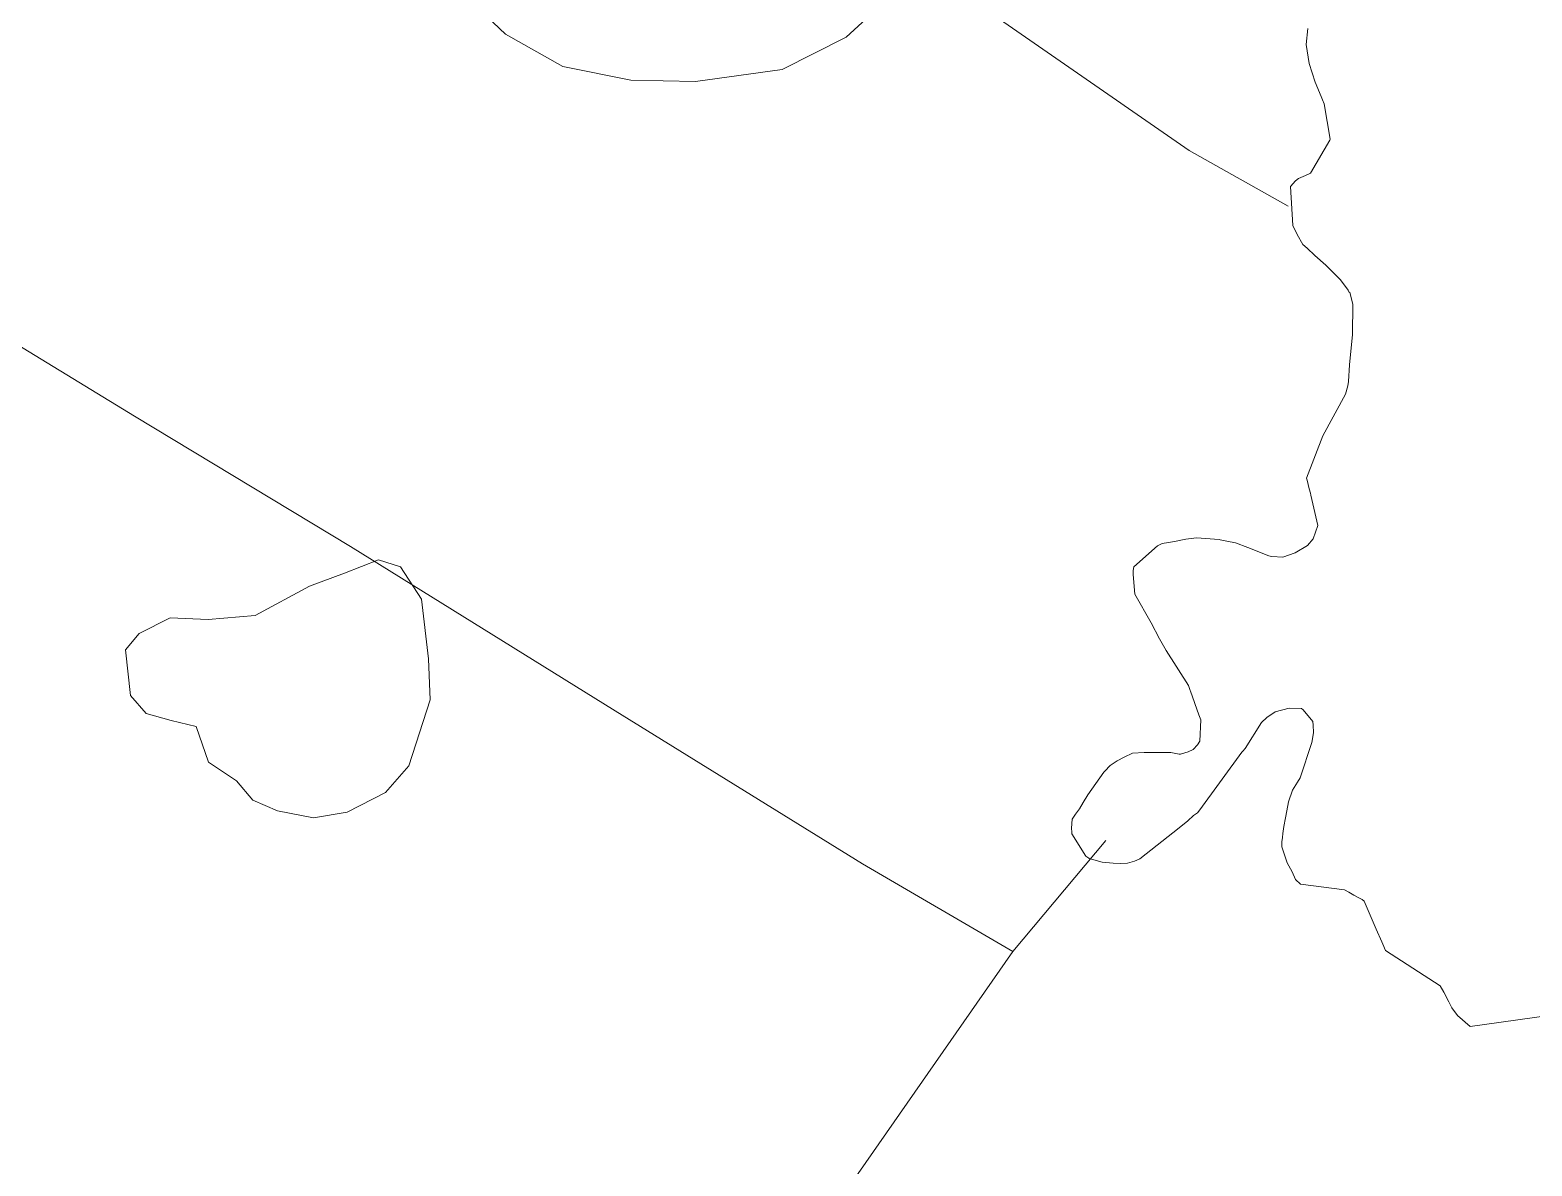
# Model space of a CAD drawing. Header units: metres. Extents: x 4652992 to 4879070, y 2074171 to 2309877.
# Drawn here: x 4653770.2 to 4653856.6, y 2308284.6 to 2308349.9 of the extents above; entities that cross this region are included whole.
import ezdxf

# ---------------------------------------------------------------- set-up
doc = ezdxf.new("R2010")
doc.units = ezdxf.units.M
doc.header["$MEASUREMENT"] = 0
doc.layers.add('Level 37', color=3, linetype='Continuous', lineweight=0)
doc.layers.add('Level 40', color=1, linetype='Continuous', lineweight=0)

msp = doc.modelspace()

# ---------------------------------------------------------------- linework, layer by layer
at = {"layer": 'Level 37'}
for points in [[(4653842.575489, 2308339.802291, 1281.043634), (4653836.889332, 2308343.015573, 1279.895567), (4653821.532915, 2308353.646427, 1276.451366), (4653796.193983, 2308365.115517, 1273.007165), (4653776.438869, 2308362.444328, 1272.433131), (4653762.777478, 2308360.459695, 1273.581198), (4653741.438365, 2308356.493462, 1272.433131)], [(4653761.561248, 2308336.671665, 1275.794567), (4653776.212468, 2308327.730855, 1280.469601), (4653788.631257, 2308320.234905, 1284.487835), (4653803.85514, 2308310.777434, 1287.932036), (4653818.084873, 2308301.986466, 1290.802204), (4653826.729223, 2308296.946553, 1294.246405)], [(4653704.372529, 2308152.061954, 1300.1633), (4653708.347804, 2308155.992972, 1300.0859), (4653721.645778, 2308171.761808, 1298.5459), (4653726.48012, 2308176.495238, 1297.964), (4653734.101709, 2308185.686252, 1296.718182), (4653737.787567, 2308190.521828, 1296.718182), (4653739.239975, 2308191.872311, 1296.593926), (4653751.207114, 2308202.99963, 1295.570115), (4653762.403574, 2308214.232971, 1294.422048), (4653768.290273, 2308220.283885, 1294.872003), (4653769.913572, 2308221.952466, 1294.996081), (4653777.364008, 2308229.010565, 1293.273981), (4653783.603862, 2308234.762744, 1291.55188), (4653798.759595, 2308255.950645, 1291.55188), (4653805.047548, 2308265.428995, 1293.273981), (4653816.646613, 2308282.468712, 1293.273981), (4653826.729223, 2308296.946553, 1294.246405), (4653832.079866, 2308303.31669, 1293.848015)]]:
    msp.add_polyline3d(points, dxfattribs=at)
at = {"layer": 'Level 40', "color": 3}
for points in [[(4653819.703297, 2308351.885254, 1286.600385), (4653817.152915, 2308349.538852, 1286.600385), (4653813.463419, 2308347.676022, 1286.600385), (4653808.489668, 2308346.975495, 1286.600385), (4653804.752046, 2308347.058392, 1286.600385), (4653800.851929, 2308347.853951, 1286.600385), (4653797.544936, 2308349.703821, 1286.600385), (4653795.080802, 2308352.056523, 1286.600385)], [(4653857.576914, 2308293.259332, 1317.7227), (4653853.035826, 2308292.629075, 1315.7227), (4653852.313985, 2308293.254097, 1315.7227), (4653851.99998, 2308293.70833, 1315.7227), (4653851.82607, 2308294.045849, 1315.7227), (4653851.524547, 2308294.598308, 1315.7227), (4653851.315118, 2308294.959045, 1315.7227), (4653848.177381, 2308296.993888, 1311.3227), (4653848.022172, 2308297.370979, 1311.3227), (4653847.967169, 2308297.503346, 1311.3227), (4653847.645417, 2308298.234187, 1311.3227), (4653846.937956, 2308299.840623, 1308.7227), (4653846.832295, 2308299.922313, 1308.7227), (4653846.688409, 2308300.011221, 1308.7227), (4653846.35548, 2308300.188769, 1308.7227), (4653846.059792, 2308300.354163, 1308.5227), (4653845.823805, 2308300.486164, 1308.7227), (4653843.281222, 2308300.805104, 1306.3227), (4653843.0004, 2308301.087056, 1306.3227), (4653842.802953, 2308301.515853, 1306.3227), (4653842.515355, 2308302.037578, 1306.3227), (4653842.206552, 2308302.953356, 1306.3227), (4653842.201829, 2308303.240957, 1306.3227), (4653842.251637, 2308303.495494, 1306.3227), (4653842.276755, 2308303.730937, 1306.3227), (4653842.317595, 2308304.138775, 1306.3227), (4653842.414145, 2308304.637535, 1306.3227), (4653842.549364, 2308305.328732, 1306.3227), (4653842.59356, 2308305.554591, 1306.3227), (4653842.82682, 2308306.21156, 1306.3227), (4653843.119217, 2308306.68225, 1306.3227), (4653843.258558, 2308306.936791, 1306.3227), (4653843.933046, 2308308.970643, 1304.9227), (4653843.973432, 2308309.177036, 1304.9227), (4653844.027434, 2308309.542295, 1304.9227), (4653844.021299, 2308309.950336, 1304.9227), (4653843.986049, 2308310.178354, 1304.9227), (4653843.439063, 2308310.838845, 1302.9227), (4653843.34258, 2308310.919149, 1302.9227), (4653842.6424, 2308310.943182, 1302.9227), (4653841.834518, 2308310.72527, 1302.9227), (4653841.350265, 2308310.395412, 1302.9227), (4653841.038457, 2308310.106466, 1302.9227), (4653840.106111, 2308308.615387, 1302.9227), (4653839.974164, 2308308.465151, 1302.9227), (4653839.908945, 2308308.400799, 1302.9227), (4653837.496443, 2308305.09031, 1301.3227), (4653837.350211, 2308304.917538, 1301.3227), (4653837.128022, 2308304.764619, 1301.3227), (4653836.795391, 2308304.455247, 1301.3227), (4653836.30002, 2308304.048361, 1301.3227), (4653834.039657, 2308302.26545, 1299.5227), (4653833.742736, 2308302.143501, 1299.5227), (4653833.333819, 2308302.016157, 1299.5227), (4653832.941581, 2308302.005242, 1299.5227), (4653832.509344, 2308302.021332, 1299.5227), (4653831.884394, 2308302.07811, 1299.5227), (4653831.125952, 2308302.288983, 1299.5227), (4653831.103957, 2308302.310851, 1299.5227), (4653830.941252, 2308302.424848, 1299.5227), (4653830.12258, 2308303.71399, 1298.5227), (4653830.131474, 2308303.80884, 1298.5227), (4653830.114796, 2308304.038257, 1298.5227), (4653830.156692, 2308304.552325, 1298.5227), (4653830.348096, 2308304.839576, 1298.5227), (4653830.567026, 2308305.143075, 1298.5227), (4653830.791697, 2308305.515667, 1298.5227), (4653831.043803, 2308305.952099, 1298.5227), (4653831.97516, 2308307.248784, 1298.5227), (4653832.026891, 2308307.315886, 1298.5227), (4653832.336232, 2308307.646311, 1298.5227), (4653832.735206, 2308307.915389, 1298.5227), (4653833.143755, 2308308.126508, 1298.5227), (4653833.617113, 2308308.340315, 1298.5227), (4653834.293812, 2308308.395789, 1298.5227), (4653835.829943, 2308308.377695, 1298.9227), (4653836.304177, 2308308.284378, 1298.9227), (4653836.380348, 2308308.298765, 1298.9227), (4653836.81938, 2308308.421016, 1298.9227), (4653837.102369, 2308308.563552, 1298.9227), (4653837.352966, 2308308.83511, 1298.9227), (4653837.497794, 2308309.035667, 1298.9227), (4653837.552258, 2308310.257606, 1298.9227), (4653837.439079, 2308310.554134, 1298.9227), (4653836.953483, 2308311.916166, 1298.9227), (4653836.937646, 2308311.954262, 1298.9227), (4653836.913706, 2308312.011848, 1298.9227), (4653836.838377, 2308312.239982, 1298.9227), (4653835.558381, 2308314.250115, 1296.3227), (4653835.330964, 2308314.665815, 1296.3227), (4653835.176921, 2308314.918621, 1296.3227), (4653834.69654, 2308315.84166, 1296.3227), (4653833.764229, 2308317.485534, 1293.7227), (4653833.657022, 2308318.625682, 1293.7227), (4653833.659519, 2308318.849422, 1293.7227), (4653833.703292, 2308319.073014, 1293.7227), (4653835.052198, 2308320.271387, 1292.3227), (4653835.326375, 2308320.403843, 1292.3227), (4653835.69968, 2308320.463854, 1292.3227), (4653836.030591, 2308320.513845, 1292.3227), (4653836.687781, 2308320.65097, 1292.3227), (4653837.303215, 2308320.740708, 1292.3227), (4653838.597941, 2308320.63017, 1292.3227), (4653838.658532, 2308320.618253, 1292.3227), (4653839.049762, 2308320.541306, 1292.3227), (4653839.547335, 2308320.443443, 1292.3227), (4653840.247905, 2308320.181397, 1292.3227), (4653841.456132, 2308319.695244, 1292.3227), (4653841.546851, 2308319.677401, 1292.3227), (4653841.644462, 2308319.658203, 1292.3227), (4653842.259752, 2308319.627497, 1292.3227), (4653842.983614, 2308319.862793, 1292.3227), (4653843.681508, 2308320.294447, 1292.3227), (4653844.008245, 2308320.684404, 1292.3227), (4653844.279977, 2308321.438635, 1292.3227), (4653843.878889, 2308323.194951, 1292.3227), (4653843.85727, 2308323.295787, 1292.3227), (4653843.783076, 2308323.550389, 1292.3227), (4653843.672496, 2308324.043174, 1292.3227), (4653843.636147, 2308324.174573, 1292.3227), (4653844.569051, 2308326.600904, 1291.7227), (4653845.875855, 2308328.992616, 1291.7227), (4653846.000751, 2308329.480122, 1291.7227), (4653846.050634, 2308329.728657, 1291.7227), (4653846.110411, 2308330.689049, 1291.7227), (4653846.267035, 2308332.421343, 1291.7227), (4653846.301559, 2308334.183007, 1289.7227), (4653846.119223, 2308334.841992, 1289.7227), (4653846.073819, 2308334.892406, 1289.7227), (4653846.031602, 2308334.984732, 1289.7227), (4653845.577157, 2308335.571694, 1289.7227), (4653844.747118, 2308336.420272, 1289.7227), (4653844.10991, 2308336.981703, 1289.7227), (4653843.676911, 2308337.39304, 1289.7227), (4653843.424506, 2308337.61491, 1289.7227), (4653843.088169, 2308338.179565, 1289.7227), (4653842.847256, 2308338.705672, 1289.7227), (4653842.70458, 2308340.934154, 1289.7227), (4653842.998234, 2308341.274193, 1289.7227), (4653843.169951, 2308341.403435, 1289.7227), (4653843.577265, 2308341.583563, 1289.7227), (4653843.866757, 2308341.715778, 1289.7227), (4653844.972775, 2308343.616929, 1289.7227), (4653844.982015, 2308343.664141, 1289.7227), (4653844.639207, 2308345.702327, 1289.7227), (4653844.552525, 2308345.917902, 1289.7227), (4653844.477226, 2308346.120291, 1289.7227), (4653844.128883, 2308346.938156, 1289.7227), (4653843.778804, 2308348.012476, 1289.7227), (4653843.618763, 2308349.102996, 1289.7227), (4653843.700688, 2308350.033506, 1289.7227)], [(4653782.074837, 2308306.764455, 1291.800385), (4653780.471172, 2308307.83268, 1287.800385), (4653779.763651, 2308309.877986, 1285.200385), (4653778.310186, 2308310.218172, 1285.200385), (4653776.881759, 2308310.633014, 1285.200385), (4653775.987386, 2308311.671891, 1285.200385), (4653775.68664, 2308314.292964, 1285.200385), (4653776.471625, 2308315.236314, 1285.200385), (4653778.25463, 2308316.127907, 1285.200385), (4653780.451745, 2308316.030142, 1285.200385), (4653783.152289, 2308316.271576, 1288.600385), (4653786.282815, 2308317.94846, 1291.800385), (4653788.292118, 2308318.692616, 1291.800385), (4653790.253777, 2308319.470309, 1291.800385), (4653791.511357, 2308319.074515, 1291.800385), (4653792.722345, 2308317.213382, 1291.800385), (4653793.128161, 2308313.783421, 1291.800385), (4653793.223636, 2308311.410845, 1291.800385), (4653791.99995, 2308307.620861, 1291.800385), (4653790.642231, 2308306.08474, 1291.800385), (4653788.436661, 2308304.96155, 1291.800385), (4653786.515741, 2308304.623663, 1291.800385), (4653784.442798, 2308305.033898, 1291.800385), (4653783.009229, 2308305.646612, 1291.800385), (4653782.074837, 2308306.764455, 1291.800385)]]:
    msp.add_polyline3d(points, dxfattribs=at)

doc.saveas('drawing.dxf')
